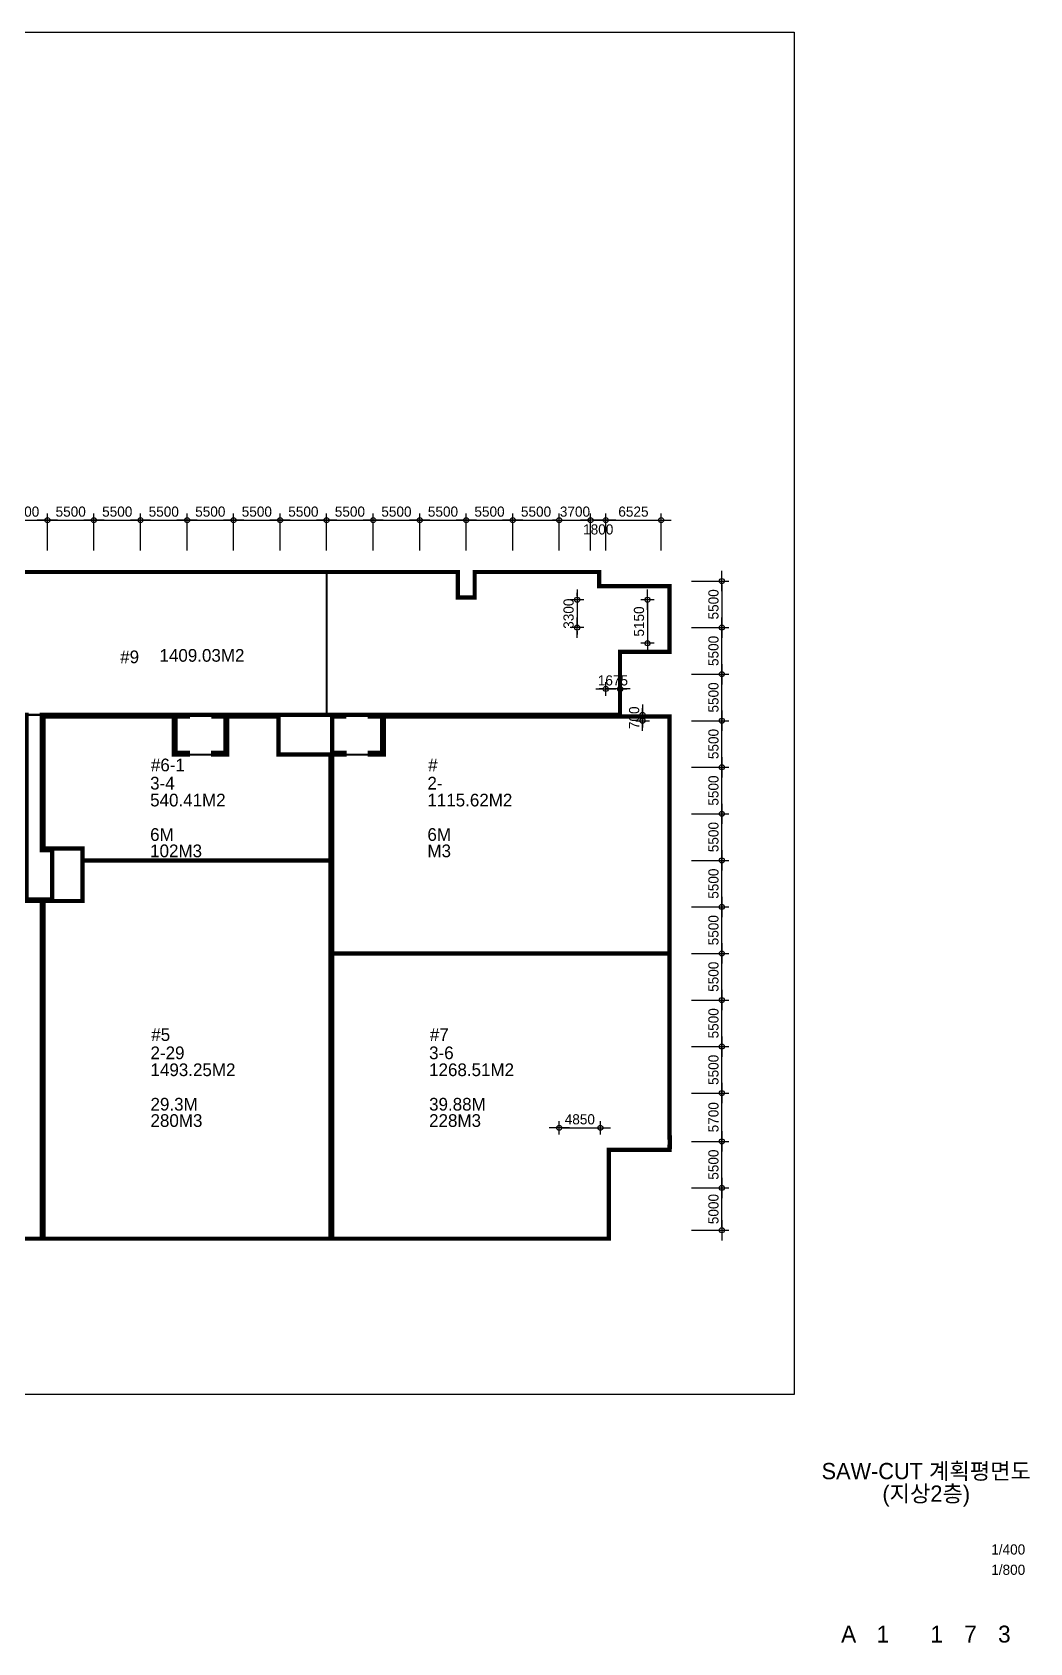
# Model space of a CAD drawing. Header units: millimetres. Extents: x -552870 to 1405794, y -1345622 to 197746.
# Drawn here: x 201930 to 319839, y -453357 to -263054 of the extents above; entities that cross this region are included whole.
import ezdxf
from ezdxf.enums import TextEntityAlignment as Align

# ---------------------------------------------------------------- set-up
doc = ezdxf.new("R2010")
doc.units = ezdxf.units.MM
doc.header["$LTSCALE"] = 1000
doc.header["$MEASUREMENT"] = 0
doc.header["$PDSIZE"] = -10
doc.layers.get('0').update_dxf_attribs({"linetype": 'CONTINUOUS'})
doc.layers.get('Defpoints').update_dxf_attribs({"color": 171, "linetype": 'CONTINUOUS'})
for name, color, linetype in [('I_#', 7, 'CONTINUOUS'), ('I_area', 30, 'CONTINUOUS'), ("I_con'c", 5, 'CONTINUOUS'), ('I_date', 100, 'CONTINUOUS'), ('I_joint', 1, 'CONTINUOUS'), ('NDIM', 7, 'CONTINUOUS'), ('TEXT-TITLE', 6, 'CONTINUOUS'), ('TEXT-기입', 6, 'CONTINUOUS')]:
    doc.layers.add(name, color=color, linetype=linetype)
doc.styles.add('CGS', font='cgse', dxfattribs={"bigfont": 'cgs'})
doc.styles.add('나눔바른고딕', font='')
doc.styles.get('나눔바른고딕').set_extended_font_data('나눔바른고딕')
doc.dimstyles.new('NDIM 1200', dxfattribs={"dimscale": 500, "dimtxt": 3, "dimasz": 1, "dimexe": 2, "dimexo": 2, "dimgap": 1, "dimtad": 1, "dimdec": 0, "dimdsep": 46, "dimtxsty": 'CGS', "dimblk": 'DOT0', "dimcen": 1, "dimdle": 8, "dimclrd": 2, "dimclre": 2, "dimclrt": 2, "dimadec": 0, "dimazin": 0, "dimtfac": 1, "dimtdec": 0, "dimtix": 1, "dimtmove": 2, "dimatfit": 3, "dimldrblk": 'DOT0', "dimfxl": 1, "dimtolj": 1, "dimtzin": 0, "dimlwd": -1, "dimlwe": -1, "dimarcsym": 0})

# ---------------------------------------------------------------- blocks, each defined once
blk = doc.blocks.new('DOT0')
blk.add_line((-3, 0), (3, 0))
at = {"color": 6}
blk.add_circle((0, 0), 0.75, dxfattribs=at)
blk = doc.blocks.new('*D185')
at = {"layer": 'Defpoints', "color": 0, "ltscale": 0.4, "transparency": 16777216}
for p in [(267930, -330109), (266330, -333409), (267930, -333409)]:
    blk.add_point(p, dxfattribs=at)
at = {"layer": 'NDIM', "ltscale": 0.4, "transparency": 16777216}
for p, q in [((267130, -330109), (265530, -330109)), ((266330, -329709), (266330, -329309)), ((266330, -330109), (266330, -333409)), ((267130, -333409), (265530, -333409)), ((266330, -333809), (266330, -334209))]:
    blk.add_line(p, q, dxfattribs=at)
at = {"layer": 'NDIM', "ltscale": 0.4, "transparency": 16777216, "xscale": 400, "yscale": 400, "zscale": 400}
for p, rotation in [((266330, -330109), 270), ((266330, -333409), 90)]:
    blk.add_blockref('DOT0', p, dxfattribs=dict(at, rotation=rotation))
at = {"layer": 'NDIM', "ltscale": 0.4, "transparency": 16777216, "insert": (265330, -331759), "char_height": 1200, "attachment_point": 5, "rotation": 90, "style": 'CGS'}
blk.add_mtext('\\A1;3300', dxfattribs=at)
blk = doc.blocks.new('*D187')
at = {"layer": 'Defpoints', "color": 0, "ltscale": 0.4, "transparency": 16777216}
for p in [(269080, -392509), (264230, -394109), (269080, -394109)]:
    blk.add_point(p, dxfattribs=at)
at = {"layer": 'NDIM', "ltscale": 0.4, "transparency": 16777216}
for p, q in [((264230, -393309), (264230, -391709)), ((269080, -393309), (269080, -391709)), ((264630, -392509), (268680, -392509))]:
    blk.add_line(p, q, dxfattribs=at)
at = {"layer": 'NDIM', "ltscale": 0.4, "transparency": 16777216, "xscale": 400, "yscale": 400, "zscale": 400, "rotation": 180}
blk.add_blockref('DOT0', (264230, -392509), dxfattribs=at)
at = {"layer": 'NDIM', "ltscale": 0.4, "transparency": 16777216, "xscale": 400, "yscale": 400, "zscale": 400}
blk.add_blockref('DOT0', (269080, -392509), dxfattribs=at)
at = {"layer": 'NDIM', "ltscale": 0.4, "transparency": 16777216, "insert": (266655, -391509), "char_height": 1200, "attachment_point": 5, "style": 'CGS'}
blk.add_mtext('\\A1;4850', dxfattribs=at)
blk = doc.blocks.new('*D205')
at = {"layer": 'Defpoints', "color": 0, "ltscale": 0.4, "transparency": 16777216}
for p in [(203730, -320709), (198230, -325109), (203730, -325109)]:
    blk.add_point(p, dxfattribs=at)
at = {"layer": 'NDIM', "ltscale": 0.4, "transparency": 16777216}
for p, q in [((198230, -324309), (198230, -319909)), ((198630, -320709), (203330, -320709)), ((203730, -324309), (203730, -319909))]:
    blk.add_line(p, q, dxfattribs=at)
at = {"layer": 'NDIM', "ltscale": 0.4, "transparency": 16777216, "xscale": 400, "yscale": 400, "zscale": 400, "rotation": 180}
blk.add_blockref('DOT0', (198230, -320709), dxfattribs=at)
at = {"layer": 'NDIM', "ltscale": 0.4, "transparency": 16777216, "xscale": 400, "yscale": 400, "zscale": 400}
blk.add_blockref('DOT0', (203730, -320709), dxfattribs=at)
at = {"layer": 'NDIM', "ltscale": 0.4, "transparency": 16777216, "insert": (200980, -319709), "char_height": 1200, "attachment_point": 5, "style": 'CGS'}
blk.add_mtext('\\A1;5500', dxfattribs=at)
blk = doc.blocks.new('*D173')
at = {"layer": 'Defpoints', "color": 0, "ltscale": 0.4, "transparency": 16777216}
for p in [(209230, -320709), (203730, -325109), (209230, -325109)]:
    blk.add_point(p, dxfattribs=at)
at = {"layer": 'NDIM', "ltscale": 0.4, "transparency": 16777216}
for p, q in [((203730, -324309), (203730, -319909)), ((204130, -320709), (208830, -320709)), ((209230, -324309), (209230, -319909))]:
    blk.add_line(p, q, dxfattribs=at)
at = {"layer": 'NDIM', "ltscale": 0.4, "transparency": 16777216, "xscale": 400, "yscale": 400, "zscale": 400, "rotation": 180}
blk.add_blockref('DOT0', (203730, -320709), dxfattribs=at)
at = {"layer": 'NDIM', "ltscale": 0.4, "transparency": 16777216, "xscale": 400, "yscale": 400, "zscale": 400}
blk.add_blockref('DOT0', (209230, -320709), dxfattribs=at)
at = {"layer": 'NDIM', "ltscale": 0.4, "transparency": 16777216, "insert": (206480, -319709), "char_height": 1200, "attachment_point": 5, "style": 'CGS'}
blk.add_mtext('\\A1;5500', dxfattribs=at)
blk = doc.blocks.new('*D174')
at = {"layer": 'Defpoints', "color": 0, "ltscale": 0.4, "transparency": 16777216}
for p in [(214730, -320709), (209230, -325109), (214730, -325109)]:
    blk.add_point(p, dxfattribs=at)
at = {"layer": 'NDIM', "ltscale": 0.4, "transparency": 16777216}
for p, q in [((209230, -324309), (209230, -319909)), ((209630, -320709), (214330, -320709)), ((214730, -324309), (214730, -319909))]:
    blk.add_line(p, q, dxfattribs=at)
at = {"layer": 'NDIM', "ltscale": 0.4, "transparency": 16777216, "xscale": 400, "yscale": 400, "zscale": 400, "rotation": 180}
blk.add_blockref('DOT0', (209230, -320709), dxfattribs=at)
at = {"layer": 'NDIM', "ltscale": 0.4, "transparency": 16777216, "xscale": 400, "yscale": 400, "zscale": 400}
blk.add_blockref('DOT0', (214730, -320709), dxfattribs=at)
at = {"layer": 'NDIM', "ltscale": 0.4, "transparency": 16777216, "insert": (211980, -319709), "char_height": 1200, "attachment_point": 5, "style": 'CGS'}
blk.add_mtext('\\A1;5500', dxfattribs=at)
blk = doc.blocks.new('*D175')
at = {"layer": 'Defpoints', "color": 0, "ltscale": 0.4, "transparency": 16777216}
for p in [(220230, -320709), (214730, -325109), (220230, -325109)]:
    blk.add_point(p, dxfattribs=at)
at = {"layer": 'NDIM', "ltscale": 0.4, "transparency": 16777216}
for p, q in [((214730, -324309), (214730, -319909)), ((215130, -320709), (219830, -320709)), ((220230, -324309), (220230, -319909))]:
    blk.add_line(p, q, dxfattribs=at)
at = {"layer": 'NDIM', "ltscale": 0.4, "transparency": 16777216, "xscale": 400, "yscale": 400, "zscale": 400, "rotation": 180}
blk.add_blockref('DOT0', (214730, -320709), dxfattribs=at)
at = {"layer": 'NDIM', "ltscale": 0.4, "transparency": 16777216, "xscale": 400, "yscale": 400, "zscale": 400}
blk.add_blockref('DOT0', (220230, -320709), dxfattribs=at)
at = {"layer": 'NDIM', "ltscale": 0.4, "transparency": 16777216, "insert": (217480, -319709), "char_height": 1200, "attachment_point": 5, "style": 'CGS'}
blk.add_mtext('\\A1;5500', dxfattribs=at)
blk = doc.blocks.new('*D176')
at = {"layer": 'Defpoints', "color": 0, "ltscale": 0.4, "transparency": 16777216}
for p in [(225730, -320709), (220230, -325109), (225730, -325109)]:
    blk.add_point(p, dxfattribs=at)
at = {"layer": 'NDIM', "ltscale": 0.4, "transparency": 16777216}
for p, q in [((220230, -324309), (220230, -319909)), ((220630, -320709), (225330, -320709)), ((225730, -324309), (225730, -319909))]:
    blk.add_line(p, q, dxfattribs=at)
at = {"layer": 'NDIM', "ltscale": 0.4, "transparency": 16777216, "xscale": 400, "yscale": 400, "zscale": 400, "rotation": 180}
blk.add_blockref('DOT0', (220230, -320709), dxfattribs=at)
at = {"layer": 'NDIM', "ltscale": 0.4, "transparency": 16777216, "xscale": 400, "yscale": 400, "zscale": 400}
blk.add_blockref('DOT0', (225730, -320709), dxfattribs=at)
at = {"layer": 'NDIM', "ltscale": 0.4, "transparency": 16777216, "insert": (222980, -319709), "char_height": 1200, "attachment_point": 5, "style": 'CGS'}
blk.add_mtext('\\A1;5500', dxfattribs=at)
blk = doc.blocks.new('*D177')
at = {"layer": 'Defpoints', "color": 0, "ltscale": 0.4, "transparency": 16777216}
for p in [(231230, -320709), (225730, -325109), (231230, -325109)]:
    blk.add_point(p, dxfattribs=at)
at = {"layer": 'NDIM', "ltscale": 0.4, "transparency": 16777216}
for p, q in [((225730, -324309), (225730, -319909)), ((226130, -320709), (230830, -320709)), ((231230, -324309), (231230, -319909))]:
    blk.add_line(p, q, dxfattribs=at)
at = {"layer": 'NDIM', "ltscale": 0.4, "transparency": 16777216, "xscale": 400, "yscale": 400, "zscale": 400, "rotation": 180}
blk.add_blockref('DOT0', (225730, -320709), dxfattribs=at)
at = {"layer": 'NDIM', "ltscale": 0.4, "transparency": 16777216, "xscale": 400, "yscale": 400, "zscale": 400}
blk.add_blockref('DOT0', (231230, -320709), dxfattribs=at)
at = {"layer": 'NDIM', "ltscale": 0.4, "transparency": 16777216, "insert": (228480, -319709), "char_height": 1200, "attachment_point": 5, "style": 'CGS'}
blk.add_mtext('\\A1;5500', dxfattribs=at)
blk = doc.blocks.new('*D178')
at = {"layer": 'Defpoints', "color": 0, "ltscale": 0.4, "transparency": 16777216}
for p in [(236730, -320709), (231230, -325109), (236730, -325109)]:
    blk.add_point(p, dxfattribs=at)
at = {"layer": 'NDIM', "ltscale": 0.4, "transparency": 16777216}
for p, q in [((231230, -324309), (231230, -319909)), ((231630, -320709), (236330, -320709)), ((236730, -324309), (236730, -319909))]:
    blk.add_line(p, q, dxfattribs=at)
at = {"layer": 'NDIM', "ltscale": 0.4, "transparency": 16777216, "xscale": 400, "yscale": 400, "zscale": 400, "rotation": 180}
blk.add_blockref('DOT0', (231230, -320709), dxfattribs=at)
at = {"layer": 'NDIM', "ltscale": 0.4, "transparency": 16777216, "xscale": 400, "yscale": 400, "zscale": 400}
blk.add_blockref('DOT0', (236730, -320709), dxfattribs=at)
at = {"layer": 'NDIM', "ltscale": 0.4, "transparency": 16777216, "insert": (233980, -319709), "char_height": 1200, "attachment_point": 5, "style": 'CGS'}
blk.add_mtext('\\A1;5500', dxfattribs=at)
blk = doc.blocks.new('*D179')
at = {"layer": 'Defpoints', "color": 0, "ltscale": 0.4, "transparency": 16777216}
for p in [(242230, -320709), (236730, -325109), (242230, -325109)]:
    blk.add_point(p, dxfattribs=at)
at = {"layer": 'NDIM', "ltscale": 0.4, "transparency": 16777216}
for p, q in [((236730, -324309), (236730, -319909)), ((237130, -320709), (241830, -320709)), ((242230, -324309), (242230, -319909))]:
    blk.add_line(p, q, dxfattribs=at)
at = {"layer": 'NDIM', "ltscale": 0.4, "transparency": 16777216, "xscale": 400, "yscale": 400, "zscale": 400, "rotation": 180}
blk.add_blockref('DOT0', (236730, -320709), dxfattribs=at)
at = {"layer": 'NDIM', "ltscale": 0.4, "transparency": 16777216, "xscale": 400, "yscale": 400, "zscale": 400}
blk.add_blockref('DOT0', (242230, -320709), dxfattribs=at)
at = {"layer": 'NDIM', "ltscale": 0.4, "transparency": 16777216, "insert": (239480, -319709), "char_height": 1200, "attachment_point": 5, "style": 'CGS'}
blk.add_mtext('\\A1;5500', dxfattribs=at)
blk = doc.blocks.new('*D180')
at = {"layer": 'Defpoints', "color": 0, "ltscale": 0.4, "transparency": 16777216}
for p in [(247730, -320709), (242230, -325109), (247730, -325109)]:
    blk.add_point(p, dxfattribs=at)
at = {"layer": 'NDIM', "ltscale": 0.4, "transparency": 16777216}
for p, q in [((242230, -324309), (242230, -319909)), ((242630, -320709), (247330, -320709)), ((247730, -324309), (247730, -319909))]:
    blk.add_line(p, q, dxfattribs=at)
at = {"layer": 'NDIM', "ltscale": 0.4, "transparency": 16777216, "xscale": 400, "yscale": 400, "zscale": 400, "rotation": 180}
blk.add_blockref('DOT0', (242230, -320709), dxfattribs=at)
at = {"layer": 'NDIM', "ltscale": 0.4, "transparency": 16777216, "xscale": 400, "yscale": 400, "zscale": 400}
blk.add_blockref('DOT0', (247730, -320709), dxfattribs=at)
at = {"layer": 'NDIM', "ltscale": 0.4, "transparency": 16777216, "insert": (244980, -319709), "char_height": 1200, "attachment_point": 5, "style": 'CGS'}
blk.add_mtext('\\A1;5500', dxfattribs=at)
blk = doc.blocks.new('*D181')
at = {"layer": 'Defpoints', "color": 0, "ltscale": 0.4, "transparency": 16777216}
for p in [(253230, -320709), (247730, -325109), (253230, -325109)]:
    blk.add_point(p, dxfattribs=at)
at = {"layer": 'NDIM', "ltscale": 0.4, "transparency": 16777216}
for p, q in [((247730, -324309), (247730, -319909)), ((248130, -320709), (252830, -320709)), ((253230, -324309), (253230, -319909))]:
    blk.add_line(p, q, dxfattribs=at)
at = {"layer": 'NDIM', "ltscale": 0.4, "transparency": 16777216, "xscale": 400, "yscale": 400, "zscale": 400, "rotation": 180}
blk.add_blockref('DOT0', (247730, -320709), dxfattribs=at)
at = {"layer": 'NDIM', "ltscale": 0.4, "transparency": 16777216, "xscale": 400, "yscale": 400, "zscale": 400}
blk.add_blockref('DOT0', (253230, -320709), dxfattribs=at)
at = {"layer": 'NDIM', "ltscale": 0.4, "transparency": 16777216, "insert": (250480, -319709), "char_height": 1200, "attachment_point": 5, "style": 'CGS'}
blk.add_mtext('\\A1;5500', dxfattribs=at)
blk = doc.blocks.new('*D182')
at = {"layer": 'Defpoints', "color": 0, "ltscale": 0.4, "transparency": 16777216}
for p in [(258730, -320709), (253230, -325109), (258730, -325109)]:
    blk.add_point(p, dxfattribs=at)
at = {"layer": 'NDIM', "ltscale": 0.4, "transparency": 16777216}
for p, q in [((253230, -324309), (253230, -319909)), ((253630, -320709), (258330, -320709)), ((258730, -324309), (258730, -319909))]:
    blk.add_line(p, q, dxfattribs=at)
at = {"layer": 'NDIM', "ltscale": 0.4, "transparency": 16777216, "xscale": 400, "yscale": 400, "zscale": 400, "rotation": 180}
blk.add_blockref('DOT0', (253230, -320709), dxfattribs=at)
at = {"layer": 'NDIM', "ltscale": 0.4, "transparency": 16777216, "xscale": 400, "yscale": 400, "zscale": 400}
blk.add_blockref('DOT0', (258730, -320709), dxfattribs=at)
at = {"layer": 'NDIM', "ltscale": 0.4, "transparency": 16777216, "insert": (255980, -319709), "char_height": 1200, "attachment_point": 5, "style": 'CGS'}
blk.add_mtext('\\A1;5500', dxfattribs=at)
blk = doc.blocks.new('*D183')
at = {"layer": 'Defpoints', "color": 0, "ltscale": 0.4, "transparency": 16777216}
for p in [(264230, -320709), (258730, -325109), (264230, -325109)]:
    blk.add_point(p, dxfattribs=at)
at = {"layer": 'NDIM', "ltscale": 0.4, "transparency": 16777216}
for p, q in [((258730, -324309), (258730, -319909)), ((259130, -320709), (263830, -320709)), ((264230, -324309), (264230, -319909))]:
    blk.add_line(p, q, dxfattribs=at)
at = {"layer": 'NDIM', "ltscale": 0.4, "transparency": 16777216, "xscale": 400, "yscale": 400, "zscale": 400, "rotation": 180}
blk.add_blockref('DOT0', (258730, -320709), dxfattribs=at)
at = {"layer": 'NDIM', "ltscale": 0.4, "transparency": 16777216, "xscale": 400, "yscale": 400, "zscale": 400}
blk.add_blockref('DOT0', (264230, -320709), dxfattribs=at)
at = {"layer": 'NDIM', "ltscale": 0.4, "transparency": 16777216, "insert": (261480, -319709), "char_height": 1200, "attachment_point": 5, "style": 'CGS'}
blk.add_mtext('\\A1;5500', dxfattribs=at)
blk = doc.blocks.new('*D143')
at = {"layer": 'Defpoints', "color": 0, "ltscale": 0.4, "transparency": 16777216}
for p in [(267930, -320709), (264230, -325109), (267930, -325109)]:
    blk.add_point(p, dxfattribs=at)
at = {"layer": 'NDIM', "ltscale": 0.4, "transparency": 16777216}
for p, q in [((263830, -320709), (263430, -320709)), ((264230, -324309), (264230, -319909)), ((264230, -320709), (267930, -320709)), ((267930, -324309), (267930, -319909)), ((268330, -320709), (268730, -320709))]:
    blk.add_line(p, q, dxfattribs=at)
at = {"layer": 'NDIM', "ltscale": 0.4, "transparency": 16777216, "xscale": 400, "yscale": 400, "zscale": 400}
blk.add_blockref('DOT0', (264230, -320709), dxfattribs=at)
at = {"layer": 'NDIM', "ltscale": 0.4, "transparency": 16777216, "xscale": 400, "yscale": 400, "zscale": 400, "rotation": 180}
blk.add_blockref('DOT0', (267930, -320709), dxfattribs=at)
at = {"layer": 'NDIM', "ltscale": 0.4, "transparency": 16777216, "insert": (266080, -319709), "char_height": 1200, "attachment_point": 5, "style": 'CGS'}
blk.add_mtext('\\A1;3700', dxfattribs=at)
blk = doc.blocks.new('*D144')
at = {"layer": 'Defpoints', "color": 0, "ltscale": 0.4, "transparency": 16777216}
for p in [(276255, -320709), (269730, -325109), (276255, -325109)]:
    blk.add_point(p, dxfattribs=at)
at = {"layer": 'NDIM', "ltscale": 0.4, "transparency": 16777216}
for p, q in [((269730, -324309), (269730, -319909)), ((270130, -320709), (275855, -320709)), ((276255, -324309), (276255, -319909))]:
    blk.add_line(p, q, dxfattribs=at)
at = {"layer": 'NDIM', "ltscale": 0.4, "transparency": 16777216, "xscale": 400, "yscale": 400, "zscale": 400, "rotation": 180}
blk.add_blockref('DOT0', (269730, -320709), dxfattribs=at)
at = {"layer": 'NDIM', "ltscale": 0.4, "transparency": 16777216, "xscale": 400, "yscale": 400, "zscale": 400}
blk.add_blockref('DOT0', (276255, -320709), dxfattribs=at)
at = {"layer": 'NDIM', "ltscale": 0.4, "transparency": 16777216, "insert": (272993, -319709), "char_height": 1200, "attachment_point": 5, "style": 'CGS'}
blk.add_mtext('\\A1;6525', dxfattribs=at)
blk = doc.blocks.new('*D145')
at = {"layer": 'Defpoints', "color": 0, "ltscale": 0.4, "transparency": 16777216}
for p in [(269730, -320709), (267930, -325109), (269730, -325109)]:
    blk.add_point(p, dxfattribs=at)
at = {"layer": 'NDIM', "ltscale": 0.4, "transparency": 16777216}
for p, q in [((267930, -324309), (267930, -319909)), ((268330, -320709), (269330, -320709)), ((269730, -324309), (269730, -319909))]:
    blk.add_line(p, q, dxfattribs=at)
at = {"layer": 'NDIM', "ltscale": 0.4, "transparency": 16777216, "xscale": 400, "yscale": 400, "zscale": 400, "rotation": 180}
blk.add_blockref('DOT0', (267930, -320709), dxfattribs=at)
at = {"layer": 'NDIM', "ltscale": 0.4, "transparency": 16777216, "xscale": 400, "yscale": 400, "zscale": 400}
blk.add_blockref('DOT0', (269730, -320709), dxfattribs=at)
at = {"layer": 'NDIM', "ltscale": 0.4, "transparency": 16777216, "insert": (268830, -321809), "char_height": 1200, "attachment_point": 5, "style": 'CGS'}
blk.add_mtext('\\A1;1800', dxfattribs=at)
blk = doc.blocks.new('*D159')
at = {"layer": 'Defpoints', "color": 0, "ltscale": 0.4, "transparency": 16777216}
for p in [(279055, -333409), (283455, -333409), (279055, -338909)]:
    blk.add_point(p, dxfattribs=at)
at = {"layer": 'NDIM', "ltscale": 0.4, "transparency": 16777216}
for p, q in [((279855, -333409), (284255, -333409)), ((283455, -338509), (283455, -333809)), ((279855, -338909), (284255, -338909))]:
    blk.add_line(p, q, dxfattribs=at)
at = {"layer": 'NDIM', "ltscale": 0.4, "transparency": 16777216, "xscale": 400, "yscale": 400, "zscale": 400}
for p, rotation in [((283455, -333409), 90), ((283455, -338909), 270)]:
    blk.add_blockref('DOT0', p, dxfattribs=dict(at, rotation=rotation))
at = {"layer": 'NDIM', "ltscale": 0.4, "transparency": 16777216, "insert": (282455, -336159), "char_height": 1200, "attachment_point": 5, "rotation": 90, "style": 'CGS'}
blk.add_mtext('\\A1;5500', dxfattribs=at)
blk = doc.blocks.new('*D160')
at = {"layer": 'Defpoints', "color": 0, "ltscale": 0.4, "transparency": 16777216}
for p in [(279055, -338909), (283455, -338909), (279055, -344409)]:
    blk.add_point(p, dxfattribs=at)
at = {"layer": 'NDIM', "ltscale": 0.4, "transparency": 16777216}
for p, q in [((279855, -338909), (284255, -338909)), ((283455, -344009), (283455, -339309)), ((279855, -344409), (284255, -344409))]:
    blk.add_line(p, q, dxfattribs=at)
at = {"layer": 'NDIM', "ltscale": 0.4, "transparency": 16777216, "xscale": 400, "yscale": 400, "zscale": 400}
for p, rotation in [((283455, -338909), 90), ((283455, -344409), 270)]:
    blk.add_blockref('DOT0', p, dxfattribs=dict(at, rotation=rotation))
at = {"layer": 'NDIM', "ltscale": 0.4, "transparency": 16777216, "insert": (282455, -341659), "char_height": 1200, "attachment_point": 5, "rotation": 90, "style": 'CGS'}
blk.add_mtext('\\A1;5500', dxfattribs=at)
blk = doc.blocks.new('*D161')
at = {"layer": 'Defpoints', "color": 0, "ltscale": 0.4, "transparency": 16777216}
for p in [(279055, -344409), (283455, -344409), (279055, -349909)]:
    blk.add_point(p, dxfattribs=at)
at = {"layer": 'NDIM', "ltscale": 0.4, "transparency": 16777216}
for p, q in [((279855, -344409), (284255, -344409)), ((283455, -349509), (283455, -344809)), ((279855, -349909), (284255, -349909))]:
    blk.add_line(p, q, dxfattribs=at)
at = {"layer": 'NDIM', "ltscale": 0.4, "transparency": 16777216, "xscale": 400, "yscale": 400, "zscale": 400}
for p, rotation in [((283455, -344409), 90), ((283455, -349909), 270)]:
    blk.add_blockref('DOT0', p, dxfattribs=dict(at, rotation=rotation))
at = {"layer": 'NDIM', "ltscale": 0.4, "transparency": 16777216, "insert": (282455, -347159), "char_height": 1200, "attachment_point": 5, "rotation": 90, "style": 'CGS'}
blk.add_mtext('\\A1;5500', dxfattribs=at)
blk = doc.blocks.new('*D162')
at = {"layer": 'Defpoints', "color": 0, "ltscale": 0.4, "transparency": 16777216}
for p in [(279055, -349909), (283455, -349909), (279055, -355409)]:
    blk.add_point(p, dxfattribs=at)
at = {"layer": 'NDIM', "ltscale": 0.4, "transparency": 16777216}
for p, q in [((279855, -349909), (284255, -349909)), ((283455, -355009), (283455, -350309)), ((279855, -355409), (284255, -355409))]:
    blk.add_line(p, q, dxfattribs=at)
at = {"layer": 'NDIM', "ltscale": 0.4, "transparency": 16777216, "xscale": 400, "yscale": 400, "zscale": 400}
for p, rotation in [((283455, -349909), 90), ((283455, -355409), 270)]:
    blk.add_blockref('DOT0', p, dxfattribs=dict(at, rotation=rotation))
at = {"layer": 'NDIM', "ltscale": 0.4, "transparency": 16777216, "insert": (282455, -352659), "char_height": 1200, "attachment_point": 5, "rotation": 90, "style": 'CGS'}
blk.add_mtext('\\A1;5500', dxfattribs=at)
blk = doc.blocks.new('*D163')
at = {"layer": 'Defpoints', "color": 0, "ltscale": 0.4, "transparency": 16777216}
for p in [(279055, -355409), (283455, -355409), (279055, -360909)]:
    blk.add_point(p, dxfattribs=at)
at = {"layer": 'NDIM', "ltscale": 0.4, "transparency": 16777216}
for p, q in [((279855, -355409), (284255, -355409)), ((283455, -360509), (283455, -355809)), ((279855, -360909), (284255, -360909))]:
    blk.add_line(p, q, dxfattribs=at)
at = {"layer": 'NDIM', "ltscale": 0.4, "transparency": 16777216, "xscale": 400, "yscale": 400, "zscale": 400}
for p, rotation in [((283455, -355409), 90), ((283455, -360909), 270)]:
    blk.add_blockref('DOT0', p, dxfattribs=dict(at, rotation=rotation))
at = {"layer": 'NDIM', "ltscale": 0.4, "transparency": 16777216, "insert": (282455, -358159), "char_height": 1200, "attachment_point": 5, "rotation": 90, "style": 'CGS'}
blk.add_mtext('\\A1;5500', dxfattribs=at)
blk = doc.blocks.new('*D164')
at = {"layer": 'Defpoints', "color": 0, "ltscale": 0.4, "transparency": 16777216}
for p in [(279055, -360909), (283455, -360909), (279055, -366409)]:
    blk.add_point(p, dxfattribs=at)
at = {"layer": 'NDIM', "ltscale": 0.4, "transparency": 16777216}
for p, q in [((279855, -360909), (284255, -360909)), ((283455, -366009), (283455, -361309)), ((279855, -366409), (284255, -366409))]:
    blk.add_line(p, q, dxfattribs=at)
at = {"layer": 'NDIM', "ltscale": 0.4, "transparency": 16777216, "xscale": 400, "yscale": 400, "zscale": 400}
for p, rotation in [((283455, -360909), 90), ((283455, -366409), 270)]:
    blk.add_blockref('DOT0', p, dxfattribs=dict(at, rotation=rotation))
at = {"layer": 'NDIM', "ltscale": 0.4, "transparency": 16777216, "insert": (282455, -363659), "char_height": 1200, "attachment_point": 5, "rotation": 90, "style": 'CGS'}
blk.add_mtext('\\A1;5500', dxfattribs=at)
blk = doc.blocks.new('*D165')
at = {"layer": 'Defpoints', "color": 0, "ltscale": 0.4, "transparency": 16777216}
for p in [(279055, -366409), (283455, -366409), (279055, -371909)]:
    blk.add_point(p, dxfattribs=at)
at = {"layer": 'NDIM', "ltscale": 0.4, "transparency": 16777216}
for p, q in [((279855, -366409), (284255, -366409)), ((283455, -371509), (283455, -366809)), ((279855, -371909), (284255, -371909))]:
    blk.add_line(p, q, dxfattribs=at)
at = {"layer": 'NDIM', "ltscale": 0.4, "transparency": 16777216, "xscale": 400, "yscale": 400, "zscale": 400}
for p, rotation in [((283455, -366409), 90), ((283455, -371909), 270)]:
    blk.add_blockref('DOT0', p, dxfattribs=dict(at, rotation=rotation))
at = {"layer": 'NDIM', "ltscale": 0.4, "transparency": 16777216, "insert": (282455, -369159), "char_height": 1200, "attachment_point": 5, "rotation": 90, "style": 'CGS'}
blk.add_mtext('\\A1;5500', dxfattribs=at)
blk = doc.blocks.new('*D166')
at = {"layer": 'Defpoints', "color": 0, "ltscale": 0.4, "transparency": 16777216}
for p in [(279055, -371909), (283455, -371909), (279055, -377409)]:
    blk.add_point(p, dxfattribs=at)
at = {"layer": 'NDIM', "ltscale": 0.4, "transparency": 16777216}
for p, q in [((279855, -371909), (284255, -371909)), ((283455, -377009), (283455, -372309)), ((279855, -377409), (284255, -377409))]:
    blk.add_line(p, q, dxfattribs=at)
at = {"layer": 'NDIM', "ltscale": 0.4, "transparency": 16777216, "xscale": 400, "yscale": 400, "zscale": 400}
for p, rotation in [((283455, -371909), 90), ((283455, -377409), 270)]:
    blk.add_blockref('DOT0', p, dxfattribs=dict(at, rotation=rotation))
at = {"layer": 'NDIM', "ltscale": 0.4, "transparency": 16777216, "insert": (282455, -374659), "char_height": 1200, "attachment_point": 5, "rotation": 90, "style": 'CGS'}
blk.add_mtext('\\A1;5500', dxfattribs=at)
blk = doc.blocks.new('*D167')
at = {"layer": 'Defpoints', "color": 0, "ltscale": 0.4, "transparency": 16777216}
for p in [(279055, -377409), (283455, -377409), (279055, -382909)]:
    blk.add_point(p, dxfattribs=at)
at = {"layer": 'NDIM', "ltscale": 0.4, "transparency": 16777216}
for p, q in [((279855, -377409), (284255, -377409)), ((283455, -382509), (283455, -377809)), ((279855, -382909), (284255, -382909))]:
    blk.add_line(p, q, dxfattribs=at)
at = {"layer": 'NDIM', "ltscale": 0.4, "transparency": 16777216, "xscale": 400, "yscale": 400, "zscale": 400}
for p, rotation in [((283455, -377409), 90), ((283455, -382909), 270)]:
    blk.add_blockref('DOT0', p, dxfattribs=dict(at, rotation=rotation))
at = {"layer": 'NDIM', "ltscale": 0.4, "transparency": 16777216, "insert": (282455, -380159), "char_height": 1200, "attachment_point": 5, "rotation": 90, "style": 'CGS'}
blk.add_mtext('\\A1;5500', dxfattribs=at)
blk = doc.blocks.new('*D168')
at = {"layer": 'Defpoints', "color": 0, "ltscale": 0.4, "transparency": 16777216}
for p in [(279055, -382909), (283455, -382909), (279055, -388409)]:
    blk.add_point(p, dxfattribs=at)
at = {"layer": 'NDIM', "ltscale": 0.4, "transparency": 16777216}
for p, q in [((279855, -382909), (284255, -382909)), ((283455, -388009), (283455, -383309)), ((279855, -388409), (284255, -388409))]:
    blk.add_line(p, q, dxfattribs=at)
at = {"layer": 'NDIM', "ltscale": 0.4, "transparency": 16777216, "xscale": 400, "yscale": 400, "zscale": 400}
for p, rotation in [((283455, -382909), 90), ((283455, -388409), 270)]:
    blk.add_blockref('DOT0', p, dxfattribs=dict(at, rotation=rotation))
at = {"layer": 'NDIM', "ltscale": 0.4, "transparency": 16777216, "insert": (282455, -385659), "char_height": 1200, "attachment_point": 5, "rotation": 90, "style": 'CGS'}
blk.add_mtext('\\A1;5500', dxfattribs=at)
blk = doc.blocks.new('*D169')
at = {"layer": 'Defpoints', "color": 0, "ltscale": 0.4, "transparency": 16777216}
for p in [(279055, -388409), (283455, -388409), (279055, -394109)]:
    blk.add_point(p, dxfattribs=at)
at = {"layer": 'NDIM', "ltscale": 0.4, "transparency": 16777216}
for p, q in [((279855, -388409), (284255, -388409)), ((283455, -393709), (283455, -388809)), ((279855, -394109), (284255, -394109))]:
    blk.add_line(p, q, dxfattribs=at)
at = {"layer": 'NDIM', "ltscale": 0.4, "transparency": 16777216, "xscale": 400, "yscale": 400, "zscale": 400}
for p, rotation in [((283455, -388409), 90), ((283455, -394109), 270)]:
    blk.add_blockref('DOT0', p, dxfattribs=dict(at, rotation=rotation))
at = {"layer": 'NDIM', "ltscale": 0.4, "transparency": 16777216, "insert": (282455, -391259), "char_height": 1200, "attachment_point": 5, "rotation": 90, "style": 'CGS'}
blk.add_mtext('\\A1;5700', dxfattribs=at)
blk = doc.blocks.new('*D170')
at = {"layer": 'Defpoints', "color": 0, "ltscale": 0.4, "transparency": 16777216}
for p in [(279055, -394109), (283455, -394109), (279055, -399609)]:
    blk.add_point(p, dxfattribs=at)
at = {"layer": 'NDIM', "ltscale": 0.4, "transparency": 16777216}
for p, q in [((279855, -394109), (284255, -394109)), ((283455, -399209), (283455, -394509)), ((279855, -399609), (284255, -399609))]:
    blk.add_line(p, q, dxfattribs=at)
at = {"layer": 'NDIM', "ltscale": 0.4, "transparency": 16777216, "xscale": 400, "yscale": 400, "zscale": 400}
for p, rotation in [((283455, -394109), 90), ((283455, -399609), 270)]:
    blk.add_blockref('DOT0', p, dxfattribs=dict(at, rotation=rotation))
at = {"layer": 'NDIM', "ltscale": 0.4, "transparency": 16777216, "insert": (282455, -396859), "char_height": 1200, "attachment_point": 5, "rotation": 90, "style": 'CGS'}
blk.add_mtext('\\A1;5500', dxfattribs=at)
blk = doc.blocks.new('*D171')
at = {"layer": 'Defpoints', "color": 0, "ltscale": 0.4, "transparency": 16777216}
for p in [(279055, -399609), (283455, -399609), (279055, -404609)]:
    blk.add_point(p, dxfattribs=at)
at = {"layer": 'NDIM', "ltscale": 0.4, "transparency": 16777216}
for p, q in [((279855, -399609), (284255, -399609)), ((283455, -404209), (283455, -400009)), ((279855, -404609), (284255, -404609))]:
    blk.add_line(p, q, dxfattribs=at)
at = {"layer": 'NDIM', "ltscale": 0.4, "transparency": 16777216, "xscale": 400, "yscale": 400, "zscale": 400}
for p, rotation in [((283455, -399609), 90), ((283455, -404609), 270)]:
    blk.add_blockref('DOT0', p, dxfattribs=dict(at, rotation=rotation))
at = {"layer": 'NDIM', "ltscale": 0.4, "transparency": 16777216, "insert": (282455, -402109), "char_height": 1200, "attachment_point": 5, "rotation": 90, "style": 'CGS'}
blk.add_mtext('\\A1;5000', dxfattribs=at)
blk = doc.blocks.new('*D172')
at = {"layer": 'Defpoints', "color": 0, "ltscale": 0.4, "transparency": 16777216}
for p in [(279055, -327909), (279055, -333409), (283455, -333409)]:
    blk.add_point(p, dxfattribs=at)
at = {"layer": 'NDIM', "ltscale": 0.4, "transparency": 16777216}
for p, q in [((279855, -327909), (284255, -327909)), ((283455, -328309), (283455, -333009)), ((279855, -333409), (284255, -333409))]:
    blk.add_line(p, q, dxfattribs=at)
at = {"layer": 'NDIM', "ltscale": 0.4, "transparency": 16777216, "xscale": 400, "yscale": 400, "zscale": 400}
for p, rotation in [((283455, -327909), 90), ((283455, -333409), 270)]:
    blk.add_blockref('DOT0', p, dxfattribs=dict(at, rotation=rotation))
at = {"layer": 'NDIM', "ltscale": 0.4, "transparency": 16777216, "insert": (282455, -330659), "char_height": 1200, "attachment_point": 5, "rotation": 90, "style": 'CGS'}
blk.add_mtext('\\A1;5500', dxfattribs=at)
blk = doc.blocks.new('*D333')
at = {"layer": 'Defpoints', "color": 0, "ltscale": 0.4, "transparency": 16777216}
for p in [(269730, -340651), (269730, -342251), (271405, -342251)]:
    blk.add_point(p, dxfattribs=at)
at = {"layer": 'NDIM', "ltscale": 0.4, "transparency": 16777216}
for p, q in [((269730, -341451), (269730, -339851)), ((271405, -341451), (271405, -339851)), ((269330, -340651), (268930, -340651)), ((271405, -340651), (269730, -340651)), ((271805, -340651), (272205, -340651))]:
    blk.add_line(p, q, dxfattribs=at)
at = {"layer": 'NDIM', "ltscale": 0.4, "transparency": 16777216, "xscale": 400, "yscale": 400, "zscale": 400}
blk.add_blockref('DOT0', (269730, -340651), dxfattribs=at)
at = {"layer": 'NDIM', "ltscale": 0.4, "transparency": 16777216, "xscale": 400, "yscale": 400, "zscale": 400, "rotation": 180}
blk.add_blockref('DOT0', (271405, -340651), dxfattribs=at)
at = {"layer": 'NDIM', "ltscale": 0.4, "transparency": 16777216, "insert": (270568, -339651), "char_height": 1200, "attachment_point": 5, "style": 'CGS'}
blk.add_mtext('\\A1;1675', dxfattribs=at)
blk = doc.blocks.new('*D334')
at = {"layer": 'Defpoints', "color": 0, "ltscale": 0.4, "transparency": 16777216}
for p in [(272480, -343709), (272480, -344409), (274080, -343709)]:
    blk.add_point(p, dxfattribs=at)
at = {"layer": 'NDIM', "ltscale": 0.4, "transparency": 16777216}
for p, q in [((273280, -343709), (274880, -343709)), ((273280, -344409), (274880, -344409)), ((274080, -343309), (274080, -342909)), ((274080, -344409), (274080, -343709)), ((274080, -344809), (274080, -345209))]:
    blk.add_line(p, q, dxfattribs=at)
at = {"layer": 'NDIM', "ltscale": 0.4, "transparency": 16777216, "xscale": 400, "yscale": 400, "zscale": 400}
for p, rotation in [((274080, -343709), 270), ((274080, -344409), 90)]:
    blk.add_blockref('DOT0', p, dxfattribs=dict(at, rotation=rotation))
at = {"layer": 'NDIM', "ltscale": 0.4, "transparency": 16777216, "insert": (273080, -344059), "char_height": 1200, "attachment_point": 5, "rotation": 90, "style": 'CGS'}
blk.add_mtext('\\A1;700', dxfattribs=at)
blk = doc.blocks.new('*D337')
at = {"layer": 'Defpoints', "color": 0, "ltscale": 0.4, "transparency": 16777216}
for p in [(276255, -330109), (274655, -335259), (276255, -335259)]:
    blk.add_point(p, dxfattribs=at)
at = {"layer": 'NDIM', "ltscale": 0.4, "transparency": 16777216}
for p, q in [((275455, -330109), (273855, -330109)), ((274655, -330509), (274655, -334859)), ((275455, -335259), (273855, -335259))]:
    blk.add_line(p, q, dxfattribs=at)
at = {"layer": 'NDIM', "ltscale": 0.4, "transparency": 16777216, "xscale": 400, "yscale": 400, "zscale": 400}
for p, rotation in [((274655, -330109), 90), ((274655, -335259), 270)]:
    blk.add_blockref('DOT0', p, dxfattribs=dict(at, rotation=rotation))
at = {"layer": 'NDIM', "ltscale": 0.4, "transparency": 16777216, "insert": (273655, -332684), "char_height": 1200, "attachment_point": 5, "rotation": 90, "style": 'CGS'}
blk.add_mtext('\\A1;5150', dxfattribs=at)

msp = doc.modelspace()

# ---------------------------------------------------------------- linework, layer by layer
at = {"layer": 'Defpoints', "ltscale": 10000}
msp.add_lwpolyline([(292000, -424021.9), (8000, -424021.9), (8000, -263054.1), (292000, -263054.1)], close=True, dxfattribs=at)
at = {"layer": 'I_area', "ltscale": 10000, "const_width": 500}
for points in [[(203080.1, -343709.5), (271405.1, -343709.5), (271405.1, -336259.5), (277255.1, -336259.5), (277255.1, -328509.5), (268930.1, -328509.5), (268930.1, -326834.5), (254230.1, -326834.5), (254230.1, -329834.5), (252230.1, -329834.5), (252230.1, -326834.5), (192730.1, -326834.5), (192730.1, -343709.5), (201280.1, -343709.5), (201280.1, -365509.5), (204280.1, -365509.5), (204280.1, -359709.5), (203080.1, -359709.5), (203080.1, -343709.5)], [(218680.1, -343909.5), (203280.1, -343909.5), (203280.1, -359509.5), (207880.1, -359509.5), (207880.1, -360909.5), (237180.1, -360909.5), (237180.1, -348409.5), (231030.1, -348409.5), (231030.1, -343909.5), (224980.1, -343909.5), (224980.1, -348409.5), (223330.1, -348409.1), (223330.1, -348209.5), (224780.1, -348209.5), (224780.1, -343909.5), (223340.1, -343909.5), (223340.1, -343709.5), (220320.1, -343709.5), (220320.1, -343909.5), (218880.1, -343909.5), (218880.1, -348209.5), (220330.1, -348209.5), (220330.1, -348409.1), (218680.1, -348409.5), (218680.1, -343909.5)], [(238670.1, -343909.5), (237380.1, -343909.5), (237380.1, -348209.5), (238830.1, -348209.5), (238830.1, -348409.1), (237380.1, -348409.1), (237380.1, -371909.5), (277255.1, -371909.5), (277255.1, -343909.5), (243480.1, -343909.5), (243480.1, -348409.5), (241830.1, -348409.5), (241830.1, -348209.5), (243280.1, -348209.5), (243280.1, -343909.5), (241840.1, -343909.5), (241840.1, -343709.5), (238820.1, -343709.5), (238820.1, -343909.5), (238670.1, -343909.5)], [(171380.1, -360909.5), (171380.1, -405609.5), (203080.1, -405609.5), (203080.1, -365709.5), (201080.1, -365709.5), (201080.1, -360909.5), (171380.1, -360909.5)], [(207880.1, -360909.5), (207880.1, -365709.5), (203280.1, -365709.5), (203280.1, -405609.5), (237180.1, -405609.5), (237180.1, -360909.5), (207880.1, -360909.5)]]:
    msp.add_lwpolyline(points, dxfattribs=at)
msp.add_lwpolyline([(277255.1, -371909.5), (277255.1, -393659.5), (277305.1, -393659.5), (277305.1, -394759.5), (277255.1, -394759.5), (277255.1, -395109.5), (270080.1, -395109.5), (270080.1, -405609.5), (237380.1, -405609.5), (237380.1, -371909.5)], close=True, dxfattribs=at)
at = {"layer": 'I_joint', "color": 1, "ltscale": 10000, "const_width": 250}
for points in [[(236730.1, -326834.5), (236730.1, -343709.5)], [(201280.1, -343709.5), (203080.1, -343709.5)], [(220330.1, -343709.5), (223330.1, -343709.5)], [(238830.1, -343709.5), (241830.1, -343709.5)], [(220330.1, -348409.1), (223330.1, -348409.1)], [(238830.1, -348409.1), (241830.1, -348409.1)], [(207880.1, -360909.5), (237180.1, -360909.5)], [(237380.1, -371909.5), (277255.1, -371909.5)]]:
    msp.add_lwpolyline(points, dxfattribs=at)

# ---------------------------------------------------------------- texts
at = {"ltscale": 10000, "style": '나눔바른고딕'}
msp.add_text('#9', height=1500, dxfattribs=at).set_placement((212332.1, -337610.2))
at = {"color": 3, "ltscale": 10000, "style": '나눔바른고딕'}
msp.add_text('1409.03M2 ', height=1500, dxfattribs=at).set_placement((216977.2, -337436.6))
at = {"layer": 'I_#', "ltscale": 10000, "style": '나눔바른고딕'}
for s, p in [('#6-1', (215961, -350384.5)), ('#', (248733.3, -350384.5)), ('#5', (216005.1, -382250.3)), ('#7', (248932.8, -382250.3))]:
    msp.add_text(s, height=1500, dxfattribs=at).set_placement(p)
at = {"layer": 'I_area', "ltscale": 10000, "style": '나눔바른고딕'}
for s, p in [('540.41M2 ', (215870.1, -354534.9)), ('1115.62M2 ', (248642.4, -354534.9)), ('1493.25M2 ', (215914.3, -386400.7)), ('1268.51M2 ', (248841.9, -386400.7))]:
    msp.add_text(s, height=1500, dxfattribs=at).set_placement(p)
at = {"layer": "I_con'c", "ltscale": 10000, "style": '나눔바른고딕'}
for s, p in [('102M3', (215870.1, -360533.4)), ('M3', (248642.4, -360533.4)), ('280M3', (215914.3, -392399.1)), ('228M3', (248841.9, -392399.1))]:
    msp.add_text(s, height=1500, dxfattribs=at).set_placement(p)
at = {"layer": 'I_date', "ltscale": 10000, "style": '나눔바른고딕'}
for s, p in [('3-4', (215870.1, -352535.4)), ('2-', (248642.4, -352535.4)), ('2-29', (215914.3, -384401.2)), ('3-6', (248841.9, -384401.2))]:
    msp.add_text(s, height=1500, dxfattribs=at).set_placement(p)
at = {"layer": 'I_joint', "color": 1, "ltscale": 10000, "style": '나눔바른고딕'}
for s, p in [('6M', (215870.1, -358604)), ('6M', (248642.4, -358604)), ('29.3M', (215914.3, -390469.8)), ('39.88M', (248841.9, -390469.8))]:
    msp.add_text(s, height=1500, dxfattribs=at).set_placement(p)
at = {"layer": 'TEXT-TITLE', "style": '나눔바른고딕'}
for s, p in [('SAW-CUT 계획평면도', (307600, -433066.7)), ('(지상2층)', (307600, -435733.3))]:
    msp.add_text(s, height=1920, dxfattribs=at).set_placement(p, align=Align.MIDDLE_CENTER)
at = {"layer": 'TEXT-기입', "style": '나눔바른고딕'}
for s, p in [('1/400', (315281.5, -443288.5)), ('1/800', (315281.5, -445688.5))]:
    msp.add_text(s, height=1200, dxfattribs=at).set_placement(p, align=Align.BOTTOM_LEFT)
at = {"layer": 'TEXT-기입', "style": 'CGS'}
for s, p in [('A', (298431.1, -452328.5)), ('1', (302481.3, -452328.5)), ('1', (308831.1, -452328.5)), ('7', (312831.1, -452328.5)), ('3', (316831.1, -452328.5))]:
    msp.add_text(s, height=2000, dxfattribs=at).set_placement(p, align=Align.MIDDLE_CENTER)

# ---------------------------------------------------------------- dimensions: what is measured, and where the dimension line sits
at = {"layer": 'NDIM', "ltscale": 0.4}
for base, p1, p2, picture, middle in [((203730.1, -320709.5), (198230.1, -325109.5), (203730.1, -325109.5), '*D205', (200980.1, -319709.5)), ((209230.1, -320709.5), (203730.1, -325109.5), (209230.1, -325109.5), '*D173', (206480.1, -319709.5)), ((214730.1, -320709.5), (209230.1, -325109.5), (214730.1, -325109.5), '*D174', (211980.1, -319709.5)), ((220230.1, -320709.5), (214730.1, -325109.5), (220230.1, -325109.5), '*D175', (217480.1, -319709.5)), ((225730.1, -320709.5), (220230.1, -325109.5), (225730.1, -325109.5), '*D176', (222980.1, -319709.5)), ((231230.1, -320709.5), (225730.1, -325109.5), (231230.1, -325109.5), '*D177', (228480.1, -319709.5)), ((236730.1, -320709.5), (231230.1, -325109.5), (236730.1, -325109.5), '*D178', (233980.1, -319709.5)), ((242230.1, -320709.5), (236730.1, -325109.5), (242230.1, -325109.5), '*D179', (239480.1, -319709.5)), ((247730.1, -320709.5), (242230.1, -325109.5), (247730.1, -325109.5), '*D180', (244980.1, -319709.5)), ((253230.1, -320709.5), (247730.1, -325109.5), (253230.1, -325109.5), '*D181', (250480.1, -319709.5)), ((258730.1, -320709.5), (253230.1, -325109.5), (258730.1, -325109.5), '*D182', (255980.1, -319709.5)), ((264230.1, -320709.5), (258730.1, -325109.5), (264230.1, -325109.5), '*D183', (261480.1, -319709.5)), ((267930.1, -320709.5), (264230.1, -325109.5), (267930.1, -325109.5), '*D143', (266080.1, -319709.5)), ((276255.1, -320709.5), (269730.1, -325109.5), (276255.1, -325109.5), '*D144', (272992.6, -319709.5)), ((269080.1, -392509.5), (264230.1, -394109.5), (269080.1, -394109.5), '*D187', (266655.1, -391509.5))]:
    dim = msp.add_linear_dim(base=base, p1=p1, p2=p2, dimstyle='NDIM 1200', override={"dimscale": 400, "dimclrd": 256, "dimclre": 256, "dimclrt": 256}, dxfattribs=at)
    dim.commit()
    dim.dimension.update_dxf_attribs({"geometry": picture, "text_midpoint": middle})
dim = msp.add_linear_dim(base=(269730.1, -320709.5), p1=(267930.1, -325109.5), p2=(269730.1, -325109.5), dimstyle='NDIM 1200', override={"dimscale": 400, "dimclrd": 256, "dimclre": 256, "dimclrt": 256}, dxfattribs=at)
dim.commit()
dim.dimension.update_dxf_attribs({"geometry": '*D145', "text_midpoint": (268830.1, -321809.5), "dimtype": 160})
for base, p1, p2, angle, picture, middle in [((283455.1, -333409.5), (279055.1, -327909.5), (279055.1, -333409.5), 270, '*D172', (282455.1, -330659.5)), ((266330.1, -333409.5), (267930.1, -330109.5), (267930.1, -333409.5), 270, '*D185', (265330.1, -331759.5)), ((274655.1, -335259.5), (276255.1, -330109.5), (276255.1, -335259.5), 270, '*D337', (273655.1, -332684.5)), ((283455.1, -333409.5), (279055.1, -338909.5), (279055.1, -333409.5), 90, '*D159', (282455.1, -336159.5)), ((283455.1, -338909.5), (279055.1, -344409.5), (279055.1, -338909.5), 90, '*D160', (282455.1, -341659.5)), ((269730.1, -340651.2), (271405.1, -342251.2), (269730.1, -342251.2), 180, '*D333', (270567.6, -339651.2)), ((274079.8, -343709.5), (272479.8, -344409.5), (272479.8, -343709.5), 90, '*D334', (273079.8, -344059.5)), ((283455.1, -344409.5), (279055.1, -349909.5), (279055.1, -344409.5), 90, '*D161', (282455.1, -347159.5)), ((283455.1, -349909.5), (279055.1, -355409.5), (279055.1, -349909.5), 90, '*D162', (282455.1, -352659.5)), ((283455.1, -355409.5), (279055.1, -360909.5), (279055.1, -355409.5), 90, '*D163', (282455.1, -358159.5)), ((283455.1, -360909.5), (279055.1, -366409.5), (279055.1, -360909.5), 90, '*D164', (282455.1, -363659.5)), ((283455.1, -366409.5), (279055.1, -371909.5), (279055.1, -366409.5), 90, '*D165', (282455.1, -369159.5)), ((283455.1, -371909.5), (279055.1, -377409.5), (279055.1, -371909.5), 90, '*D166', (282455.1, -374659.5)), ((283455.1, -377409.5), (279055.1, -382909.5), (279055.1, -377409.5), 90, '*D167', (282455.1, -380159.5)), ((283455.1, -382909.5), (279055.1, -388409.5), (279055.1, -382909.5), 90, '*D168', (282455.1, -385659.5)), ((283455.1, -388409.5), (279055.1, -394109.5), (279055.1, -388409.5), 90, '*D169', (282455.1, -391259.5)), ((283455.1, -394109.5), (279055.1, -399609.5), (279055.1, -394109.5), 90, '*D170', (282455.1, -396859.5)), ((283455.1, -399609.5), (279055.1, -404609.5), (279055.1, -399609.5), 90, '*D171', (282455.1, -402109.5))]:
    dim = msp.add_linear_dim(base=base, p1=p1, p2=p2, angle=angle, dimstyle='NDIM 1200', override={"dimscale": 400, "dimclrd": 256, "dimclre": 256, "dimclrt": 256}, dxfattribs=at)
    dim.commit()
    dim.dimension.update_dxf_attribs({"geometry": picture, "text_midpoint": middle})

doc.saveas('drawing.dxf')
